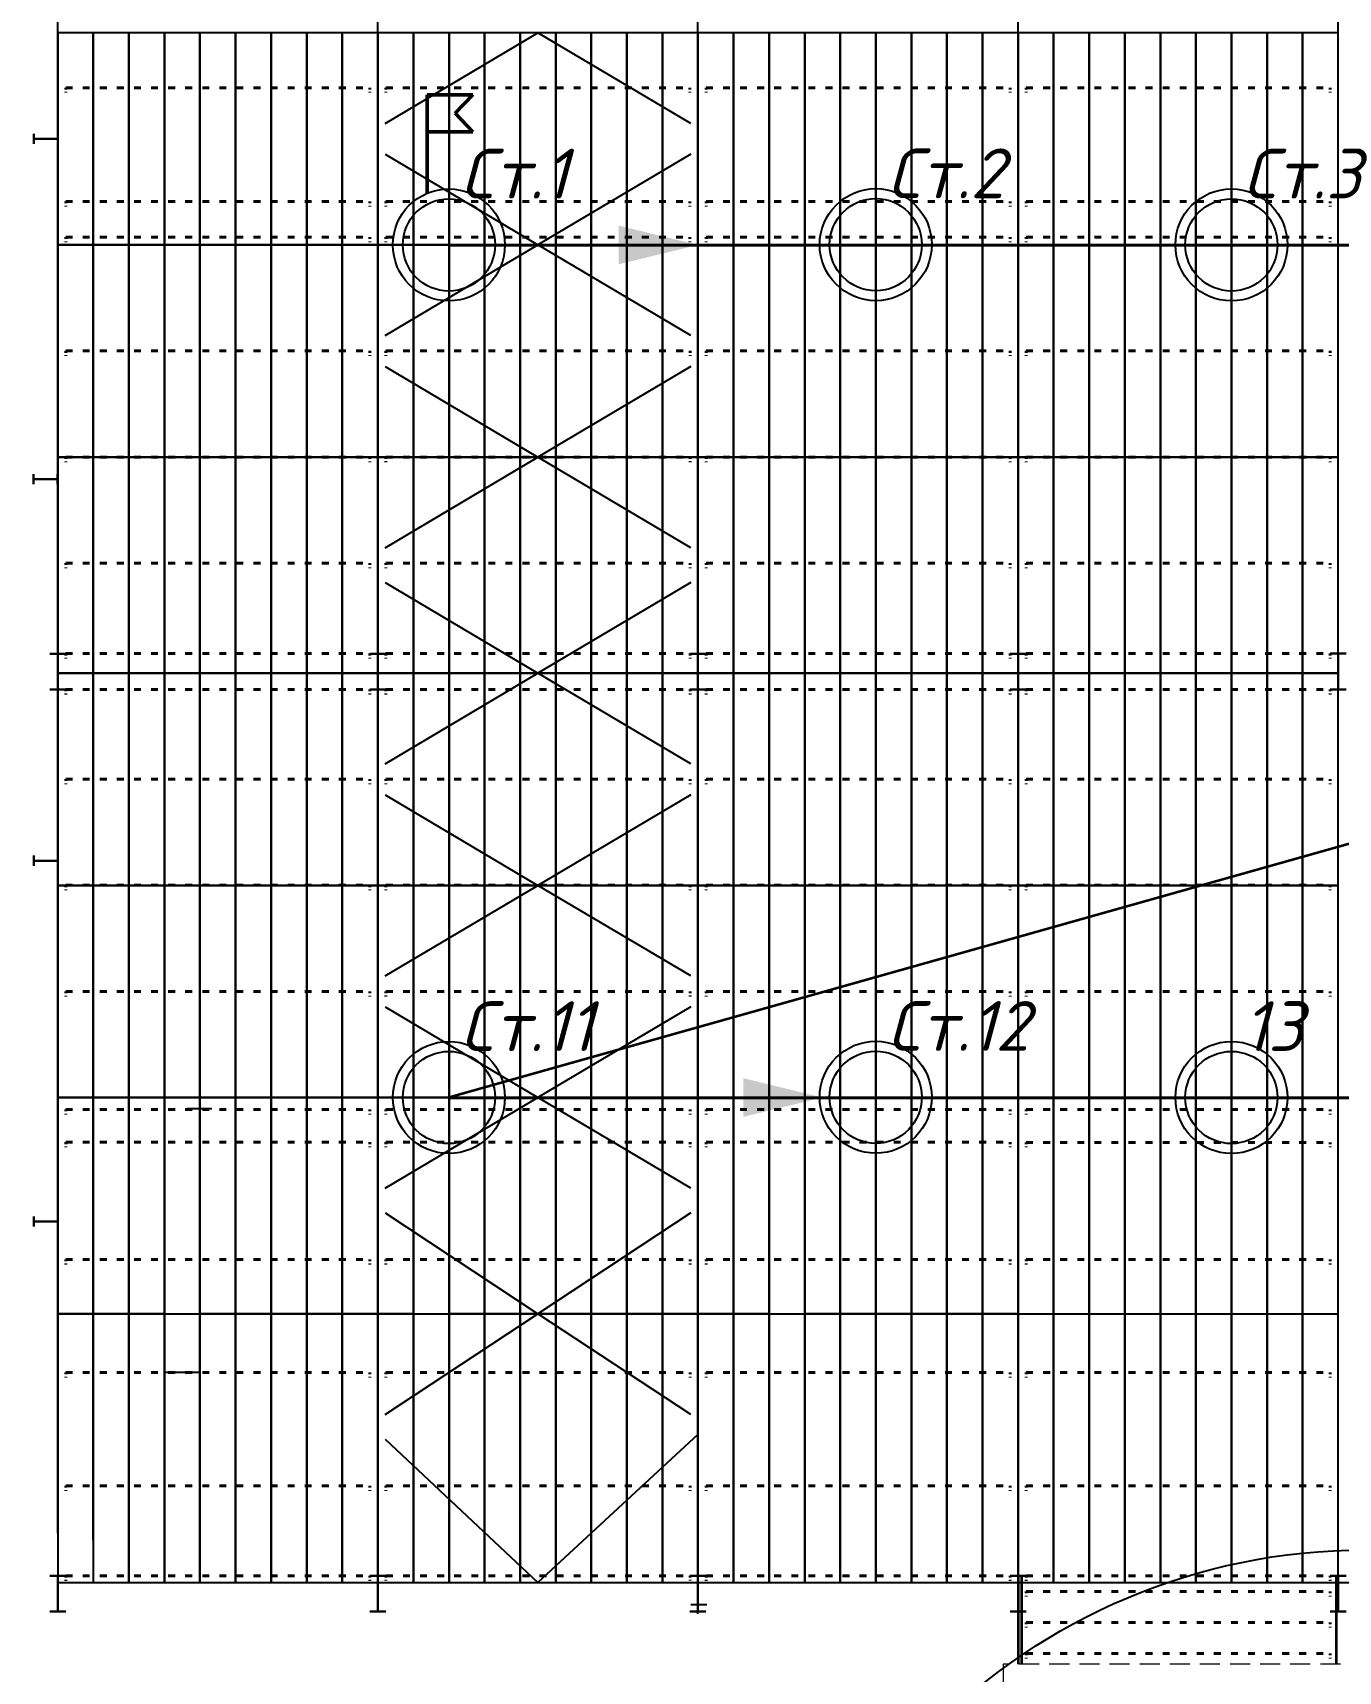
# Model space of a CAD drawing. Header units: millimetres. Extents: x -345369 to 252202, y 74562 to 424723.
# Drawn here: x -159929 to -150754, y 312250 to 323772 of the extents above; entities that cross this region are included whole.
import ezdxf

# ---------------------------------------------------------------- set-up
doc = ezdxf.new("R2010")
doc.units = ezdxf.units.MM
for name, pattern in [('_U_0428_U_0442_U_0440_U_01', [211.666721, 141.111135, -70.555586]), ('ACAD_ISO03W100', [30, 12, -18]), ('штриховая', [19.05, 12.7, -6.35])]:
    doc.linetypes.add(name, pattern=pattern)
doc.layers.add('калоны', color=7, linetype='Continuous', lineweight=40)
doc.styles.add('вано размеры', font='isocpeui.ttf', dxfattribs={"height": 250})
pattern_1 = [(45, (-275991.16, 217283.7), (-224.5064, 224.5064), [])]

# ---------------------------------------------------------------- blocks, each defined once
blk = doc.blocks.new('Kolona')
at = {"linetype": 'Continuous', "lineweight": 30, "ltscale": 2}
for p, q in [((-150, 335), (150, 335)), ((0, 335), (0, -335)), ((-150, -335), (150, -335))]:
    blk.add_line(p, q, dxfattribs=at)
blk = doc.blocks.new('прогон')
at = {"linetype": 'ACAD_ISO03W100', "lineweight": 40, "ltscale": 4}
blk.add_line((1277472, -5275), (1279609, -5275), dxfattribs=at)
at = {"linetype": 'ACAD_ISO03W100', "lineweight": 40}
for p, q in [((1277472, -5275), (1277472, -5310)), ((1279609, -5275), (1279609, -5310))]:
    blk.add_line(p, q, dxfattribs=at)
blk = doc.blocks.new('kolona3')
at = {"lineweight": 30, "ltscale": 2}
for p, q in [((-531, 371), (-531, 181)), ((-81, 371), (-81, 181)), ((-531, 276), (-81, 276))]:
    blk.add_line(p, q, dxfattribs=at)

msp = doc.modelspace()

# ---------------------------------------------------------------- hatches: boundary and pattern name
h = msp.add_hatch()
h.set_pattern_fill('ANSI31', color=256, scale=100)
h.set_pattern_definition(pattern_1)
h.paths.add_polyline_path([(-142506.42232, 304155.508429), (-158620.170139, 304155.508429, 0.0497521334), (-157543.838649, 302655.508429), (-143582.75381, 302655.508429, 0.0497521334)])
h.paths.add_polyline_path([(-133743.352686, 313817.223561), (-132743.352686, 314583.264363), (-132743.352686, 317583.264363), (-133743.352686, 318349.305164), (-133743.352686, 320188.299192), (-132743.352686, 320954.339994), (-132743.352686, 322454.339994), (-135405.345629, 322454.339994, -0.1162930115), (-135363.864354, 322278.403882, -0.79164429), (-136110.068866, 322102.467771), (-136110.068866, 319268.741637), (-137184.511957, 319268.741637), (-137184.511957, 316283.011202), (-136151.550142, 316283.011202, -1), (-135363.864354, 316283.011202, -0.4142135624), (-135757.707248, 315889.168308), (-135757.707248, 313826.318301), (-135591.41237, 313826.318301), (-135591.41237, 307017.508429, -0.0029574866), (-135592.238144, 306982.838448, 0.0501743726), (-133743.352686, 307201.745881)])
h.paths.add_polyline_path([(-133743.352686, 324720.380795), (-133743.352686, 331358.499835, 0.0537078485), (-135723.521938, 331576.977639), (-157066.332959, 331631.953316, 0.0221375216), (-157888.364863, 331589.791644, 0.0117613406), (-158170.391098, 331924.207015), (-169817.620527, 331924.207015, 0.3500198698), (-172219.901932, 329062.207015), (-172219.901932, 317404.621653), (-172219.901932, 316427.690677), (-170703.800547, 316427.690677), (-170703.807599, 325152.883337), (-170809.322717, 325152.885771, -0.9987050932), (-171677.753554, 325154.011037, -1.0012965857), (-170809.322717, 325152.885771), (-170703.807599, 325152.883337), (-170703.809546, 327562.207015, -0.3500198698), (-168301.528141, 330424.207015), (-137993.693775, 330424.207015, -0.3500198698), (-135591.41237, 327562.207015), (-135591.41237, 324401.336016), (-136110.068866, 324401.336016), (-136110.068866, 322454.339994, -0.6184180446), (-135405.345629, 322454.339994), (-132743.352686, 322454.339994), (-132743.352686, 323954.339994)])
h.paths.add_polyline_path([(-170703.800547, 316427.690677), (-172219.901932, 316427.690677), (-172219.901932, 316268.244922), (-170703.80042, 316269.461387)])
h.paths.add_polyline_path([(-170703.80042, 316269.461387), (-172219.901932, 316268.244922), (-172219.901932, 316154.086054), (-170703.800326, 316154.086054)])
h.paths.add_polyline_path([(-170703.800326, 316154.086054), (-172219.901932, 316154.086054), (-172219.901932, 316037.531373), (-170703.800232, 316037.531373)])
h.paths.add_polyline_path([(-170703.800232, 316037.531373), (-172219.901932, 316037.531373), (-172219.901932, 313003.617413), (-170703.79778, 313003.617413)])
h.paths.add_polyline_path([(-170703.79778, 313003.617413), (-172219.901932, 313003.617413), (-172219.901932, 312369.965376), (-170703.797268, 312369.965376)])
h.paths.add_polyline_path([(-170703.797268, 312369.965376), (-172219.901932, 312369.965376), (-172219.901932, 310800.751146, 0.0239190377), (-171611.931368, 310151.759859, -0.7116808819), (-170889.277616, 309901.454146), (-170703.795273, 309901.439335)])
h.paths.add_polyline_path([(-135801.186965, 316464.507693), (-134632.777874, 316464.507693), (-134632.777874, 317184.507693), (-135801.186965, 317184.507693)], flags=25)
h.paths.add_polyline_path([(-138049.978022, 316464.72317), (-136843.614386, 316464.72317), (-136843.614386, 317184.72317), (-138049.978022, 317184.72317)], flags=25)
h.paths.add_polyline_path([(-171637.729481, 322664.256404), (-170862.729481, 322664.256404), (-170703.101234, 323259.997132), (-171478.101234, 323259.997132)], flags=24)
h.paths.add_polyline_path([(-171125.831392, 320975.992863), (-171125.831392, 321800.992863), (-171721.57212, 321960.62111), (-171721.57212, 321135.62111)], flags=24)
h.paths.add_polyline_path([(-147328.342988, 330672.57077), (-147328.342988, 331497.57077), (-147924.083716, 331657.199017), (-147924.083716, 330832.199017)], flags=24)
h.paths.add_polyline_path([(-137025.344311, 330102.28139), (-136340.310081, 331025.984862), (-136723.733528, 331509.07352), (-137408.767759, 330585.370049)], flags=24)
h.paths.add_polyline_path([(-152296.062474, 331273.905016), (-151578.562474, 331273.905016), (-151355.082928, 332107.942035), (-152072.582928, 332107.942035)], flags=9)
h.paths.add_polyline_path([(-135801.186965, 322459.900373), (-134657.096056, 322459.900373), (-134657.096056, 323179.900373), (-135801.186965, 323179.900373)], flags=25)
h.paths.add_polyline_path([(-170973.804771, 313819.688725), (-170023.804771, 313819.688725), (-169864.176524, 314415.429454), (-170814.176524, 314415.429454)], flags=9)
h.paths.add_polyline_path([(-171607.878278, 312203.982339), (-170832.878278, 312203.982339), (-170673.250031, 312799.723067), (-171448.250031, 312799.723067)], flags=9)
h = msp.add_hatch()
h.set_pattern_fill('ANSI31', color=256, scale=100)
h.set_pattern_definition(pattern_1)
h.paths.add_polyline_path([(-132743.352686, 323954.339994), (-133743.352686, 324720.380795), (-133743.352686, 331358.499835, 0.0537078485), (-135723.521938, 331576.977639), (-157066.332959, 331631.953316, 0.0221375216), (-157888.364863, 331589.791644, 0.0117613406), (-158170.391098, 331924.207015), (-169817.620527, 331924.207015, 0.3500198698), (-172219.901932, 329062.207015), (-172219.901932, 317404.621653), (-172219.901932, 316427.690677), (-170703.800547, 316427.690677), (-170703.807599, 325152.883337), (-170809.322717, 325152.885771, -0.9987050932), (-171677.753554, 325154.011037, -1.0012965857), (-170809.322717, 325152.885771), (-170703.807599, 325152.883337), (-170703.809546, 327562.207015, -0.3500198698), (-168301.528141, 330424.207015), (-137993.693775, 330424.207015, -0.3500198698), (-135591.41237, 327562.207015), (-135591.41237, 324401.336016), (-137159.511957, 324401.336016), (-137184.511957, 324401.336016), (-137184.511957, 322278.61936), (-136151.550083, 322278.61936, -0.7914218161), (-135405.345629, 322454.339994), (-132743.352686, 322454.339994)])
h.paths.add_polyline_path([(-132743.352686, 320954.339994), (-132743.352686, 322454.339994), (-135405.345629, 322454.339994, -0.1162930115), (-135363.864354, 322278.403882, -0.8689317029), (-136136.205385, 322169.539815), (-137184.511957, 321873.914977), (-137184.511957, 316283.011202), (-136151.550142, 316283.011202, -1), (-135363.864354, 316283.011202, -0.4142135624), (-135757.707248, 315889.168308), (-135757.707248, 313826.318301), (-135591.41237, 313826.318301), (-135591.41237, 307017.508429, -0.0029574866), (-135592.238144, 306982.838448, 0.0501743726), (-133743.352686, 307201.745881), (-133743.352686, 313817.223561), (-132743.352686, 314583.264363), (-132743.352686, 317583.264363), (-133743.352686, 318349.305164), (-133743.352686, 320188.299192)])
h.paths.add_polyline_path([(-136136.205385, 322169.539815, -0.0702675152), (-136151.550083, 322278.61936), (-137184.511957, 322278.61936), (-137184.511957, 321873.914977)], flags=17)
h.paths.add_polyline_path([(-171637.729481, 322664.256404), (-170862.729481, 322664.256404), (-170703.101234, 323259.997132), (-171478.101234, 323259.997132)], flags=24)
h.paths.add_polyline_path([(-171125.831392, 320975.992863), (-171125.831392, 321800.992863), (-171721.57212, 321960.62111), (-171721.57212, 321135.62111)], flags=24)
h.paths.add_polyline_path([(-147328.342988, 330672.57077), (-147328.342988, 331497.57077), (-147924.083716, 331657.199017), (-147924.083716, 330832.199017)], flags=24)
h.paths.add_polyline_path([(-137025.344311, 330102.28139), (-136340.310081, 331025.984862), (-136723.733528, 331509.07352), (-137408.767759, 330585.370049)], flags=24)
h.paths.add_polyline_path([(-152296.062474, 331273.905016), (-151578.562474, 331273.905016), (-151355.082928, 332107.942035), (-152072.582928, 332107.942035)], flags=9)
h.paths.add_polyline_path([(-135801.186965, 322459.900373), (-134657.096056, 322459.900373), (-134657.096056, 323179.900373), (-135801.186965, 323179.900373)], flags=25)
h.paths.add_polyline_path([(-138049.978022, 322460.115851), (-137050.887113, 322460.115851), (-137050.887113, 323180.115851), (-138049.978022, 323180.115851)], flags=25)
h.paths.add_polyline_path([(-135923.702786, 314264.00398), (-134973.702786, 314264.00398), (-134814.074539, 314859.744708), (-135764.074539, 314859.744708)], flags=25)
h.paths.add_polyline_path([(-135801.186965, 316464.507693), (-134632.777874, 316464.507693), (-134632.777874, 317184.507693), (-135801.186965, 317184.507693)], flags=25)
h.paths.add_polyline_path([(-138049.978022, 316464.72317), (-136843.614386, 316464.72317), (-136843.614386, 317184.72317), (-138049.978022, 317184.72317)], flags=25)
at = {"lineweight": 25}
for points in [[(-155253.63312, 322280.213438), (-155809.90853, 322416.240818), (-155809.90853, 322144.186058)], [(-154378.373072, 316284.820757), (-154934.648482, 316420.848137), (-154934.648482, 316148.793378)]]:
    msp.add_hatch(color=7, dxfattribs=at).paths.add_polyline_path(points)

# ---------------------------------------------------------------- linework, layer by layer
for p, q in [((-153003.63312, 312874.834505), (-153003.63312, 325564.248716)), ((-150752.918378, 312875.032165), (-150753.653147, 325564.248716)), ((-157502.918343, 312874.439373), (-157503.635772, 325264.192268)), ((-159753.63312, 313220.759764), (-159753.63312, 325218.392536)), ((-155253.63312, 312874.636908), (-155253.63312, 325218.392536)), ((-157452.841987, 323134.879259), (-156377.978137, 323772.316665)), ((-155303.114286, 323134.879259), (-156377.978137, 323772.316665)), ((-157452.841987, 322917.764657), (-156377.978137, 322280.327251)), ((-155303.114286, 322917.764657), (-156377.978137, 322280.327251)), ((-157452.841987, 321642.889845), (-156377.978137, 322280.327251)), ((-155303.114286, 321642.889845), (-156377.978137, 322280.327251)), ((-157452.841987, 321425.775242), (-156377.978137, 320788.337836)), ((-155303.114286, 321425.775242), (-156377.978137, 320788.337836)), ((-157452.841987, 320150.90043), (-156377.978137, 320788.337836)), ((-155303.114286, 320150.90043), (-156377.978137, 320788.337836)), ((-157452.841987, 319906.179043), (-156377.978137, 319268.741637)), ((-155303.114286, 319906.179043), (-156377.978137, 319268.741637)), ((-157452.841987, 318631.304231), (-156377.978137, 319268.741637)), ((-155303.114286, 318631.304231), (-156377.978137, 319268.741637)), ((-157452.841987, 318414.303441), (-156377.978137, 317776.866035)), ((-155303.114286, 318414.303441), (-156377.978137, 317776.866035)), ((-157452.841987, 317139.428629), (-156377.978137, 317776.866035)), ((-155303.114286, 317139.428629), (-156377.978137, 317776.866035)), ((-157452.841987, 316922.314026), (-156377.978137, 316284.87662)), ((-155303.114286, 316922.314026), (-156377.978137, 316284.87662)), ((-157452.841987, 315647.439214), (-156377.978137, 316284.87662)), ((-155303.114286, 315647.439214), (-156377.978137, 316284.87662)), ((-157452.841987, 315474.284951), (-156377.978137, 314764.612107)), ((-155303.114286, 315474.284951), (-156377.978137, 314764.612107)), ((-159503.63312, 314764.498294), (-159753.63312, 314764.498294)), ((-159753.63312, 314764.498294), (-159753.63312, 312874.241713)), ((-159503.63312, 313171.998343), (-159503.63312, 314764.498294)), ((-159253.63312, 314764.498294), (-159503.63312, 314764.498294)), ((-159503.63312, 314764.498294), (-159503.63312, 312874.263668)), ((-159253.63312, 312874.285624), (-159253.63312, 314764.498294)), ((-159003.63312, 314764.498294), (-159253.63312, 314764.498294)), ((-159253.63312, 314764.498294), (-159253.63312, 312874.285624)), ((-159003.63312, 312874.307579), (-159003.63312, 314764.498294)), ((-159003.63312, 314764.498294), (-159003.63312, 312874.307579)), ((-158753.63312, 312874.329534), (-158753.63312, 314764.498294)), ((-158503.63312, 314764.498294), (-158753.63312, 314764.498294)), ((-158753.63312, 314764.498294), (-158753.63312, 312874.329534)), ((-158503.63312, 312874.351489), (-158503.63312, 314764.498294)), ((-158253.63312, 314764.498294), (-158503.63312, 314764.498294)), ((-158503.63312, 314764.498294), (-158503.63312, 312874.351489)), ((-158253.63312, 312874.373445), (-158253.63312, 314764.498294)), ((-158003.63312, 314764.498294), (-158253.63312, 314764.498294)), ((-158253.63312, 314764.498294), (-158253.63312, 312874.373445)), ((-158003.63312, 312874.3954), (-158003.63312, 314764.498294)), ((-157753.63312, 314764.498294), (-158003.63312, 314764.498294)), ((-158003.63312, 314764.498294), (-158003.63312, 312874.3954)), ((-157753.63312, 312874.417355), (-157753.63312, 314764.498294)), ((-157503.63312, 314764.498294), (-157753.63312, 314764.498294)), ((-157753.63312, 314764.498294), (-157753.63312, 312874.417355)), ((-157503.63312, 312874.43931), (-157503.63312, 314764.498294)), ((-157253.373072, 314764.628596), (-157503.373072, 314764.628596)), ((-157503.373072, 314764.628596), (-157503.373072, 312874.439333)), ((-157452.841987, 314054.939263), (-156377.978137, 314764.612107)), ((-157253.373072, 312874.461288), (-157253.373072, 314764.628596)), ((-157253.373072, 314764.628596), (-157253.373072, 312874.461288)), ((-157003.373072, 312874.483244), (-157003.373072, 314764.628596)), ((-156753.373072, 314764.628596), (-157003.373072, 314764.628596)), ((-157003.373072, 314764.628596), (-157003.373072, 312874.483244)), ((-156753.373072, 312874.505199), (-156753.373072, 314764.628596)), ((-156503.373072, 314764.628596), (-156753.373072, 314764.628596)), ((-156753.373072, 314764.628596), (-156753.373072, 312874.505199)), ((-156503.373072, 312874.527154), (-156503.373072, 314764.628596)), ((-156253.373072, 314764.628596), (-156503.373072, 314764.628596)), ((-156503.373072, 314764.628596), (-156503.373072, 312874.527154)), ((-155303.114286, 314054.939263), (-156377.978137, 314764.612107)), ((-156253.373072, 312874.549109), (-156253.373072, 314764.628596)), ((-156003.373072, 314764.628596), (-156253.373072, 314764.628596)), ((-156253.373072, 314764.628596), (-156253.373072, 312874.549109)), ((-156003.373072, 312874.571065), (-156003.373072, 314764.628596)), ((-155753.373072, 314764.628596), (-156003.373072, 314764.628596)), ((-156003.373072, 314764.628596), (-156003.373072, 312874.571065)), ((-155753.373072, 312874.59302), (-155753.373072, 314764.628596)), ((-155503.373072, 314764.628596), (-155753.373072, 314764.628596)), ((-155753.373072, 314764.628596), (-155753.373072, 312874.59302)), ((-155503.373072, 312874.614975), (-155503.373072, 314764.628596)), ((-155253.373072, 314764.628596), (-155503.373072, 314764.628596)), ((-155503.373072, 314764.628596), (-155503.373072, 312874.614975)), ((-155253.373072, 312874.636931), (-155253.373072, 314764.628596)), ((-155003.373072, 314764.498294), (-155253.373072, 314764.498294)), ((-155253.373072, 314764.498294), (-155253.373072, 312874.636931)), ((-155003.373072, 312874.658886), (-155003.373072, 314764.498294)), ((-154753.373072, 314764.498294), (-155003.373072, 314764.498294)), ((-155003.373072, 314764.498294), (-155003.373072, 312874.658886)), ((-154753.373072, 312874.680841), (-154753.373072, 314764.498294)), ((-154753.373072, 314764.498294), (-154753.373072, 312874.680841)), ((-154503.373072, 312874.702796), (-154503.373072, 314764.498294)), ((-154253.373072, 314764.498294), (-154503.373072, 314764.498294)), ((-154503.373072, 314764.498294), (-154503.373072, 312874.702796)), ((-154253.373072, 312874.724752), (-154253.373072, 314764.498294)), ((-154003.373072, 314764.498294), (-154253.373072, 314764.498294)), ((-154253.373072, 314764.498294), (-154253.373072, 312874.724752)), ((-154003.373072, 312874.746707), (-154003.373072, 314764.498294)), ((-153753.373072, 314764.498294), (-154003.373072, 314764.498294)), ((-154003.373072, 314764.498294), (-154003.373072, 312874.746707)), ((-153753.373072, 312874.768662), (-153753.373072, 314764.498294)), ((-153503.373072, 314764.498294), (-153753.373072, 314764.498294)), ((-153753.373072, 314764.498294), (-153753.373072, 312874.768662)), ((-153503.373072, 312874.790617), (-153503.373072, 314764.498294)), ((-153253.373072, 314764.498294), (-153503.373072, 314764.498294)), ((-153503.373072, 314764.498294), (-153503.373072, 312874.790617)), ((-153253.373072, 312874.812573), (-153253.373072, 314764.498294)), ((-153003.373072, 314764.498294), (-153253.373072, 314764.498294)), ((-153253.373072, 314764.498294), (-153253.373072, 312874.812573)), ((-153003.63312, 314764.498294), (-153003.63312, 312874.834505)), ((-153003.373072, 312874.834528), (-153003.373072, 314764.498294)), ((-152753.63312, 312874.85646), (-152753.63312, 314764.498294)), ((-152753.63312, 314764.498294), (-152753.63312, 312874.85646)), ((-152503.63312, 312874.878415), (-152503.63312, 314764.498294)), ((-152503.63312, 314764.498294), (-152503.63312, 312874.878415)), ((-152253.63312, 312874.900371), (-152253.63312, 314764.498294)), ((-152253.63312, 314764.498294), (-152253.63312, 312874.900371)), ((-152003.63312, 312874.922326), (-152003.63312, 314764.498294)), ((-152003.63312, 314764.498294), (-152003.63312, 312874.922326)), ((-151753.63312, 312874.944281), (-151753.63312, 314764.498294)), ((-151753.63312, 314764.498294), (-151753.63312, 312874.944281)), ((-151503.63312, 312874.966237), (-151503.63312, 314764.498294)), ((-151503.63312, 314764.498294), (-151503.63312, 312874.966237)), ((-151253.63312, 312874.988192), (-151253.63312, 314764.498294)), ((-151253.63312, 314764.498294), (-151253.63312, 312874.988192)), ((-151003.63312, 312875.010147), (-151003.63312, 314764.498294)), ((-151003.63312, 314764.498294), (-151003.63312, 312875.010147)), ((-150753.63312, 312875.032102), (-150753.63312, 314764.498294)), ((-158753.63312, 314350.118382), (-159003.63312, 314350.118382)), ((-157452.841987, 313881.785), (-156377.953163, 312874.577742)), ((-155253.63312, 313914.454663), (-156377.953163, 312874.577742)), ((-159753.63312, 312874.241713), (-144003.63312, 312874.241713)), ((-157503.63312, 312730.749212), (-157503.63312, 312842.431354)), ((-153003.63312, 312730.749212), (-153003.63312, 312842.431354)), ((-150753.63312, 312730.749212), (-150753.63312, 312842.431354)), ((-155253.63312, 312654.695699), (-155253.63312, 312766.377841))]:
    msp.add_line(p, q, dxfattribs=at)
at = {"lineweight": 40}
for p, q in [((-157003.373072, 322278.61936), (-135749.401609, 322278.61936)), ((-157003.373072, 316283.011202), (-135757.707248, 316283.011202))]:
    msp.add_line(p, q, dxfattribs=at)
at = {"lineweight": 35}
for p, q in [((-135749.401609, 322278.61936), (-157003.373072, 316284.951058)), ((-153003.63312, 312920.748343), (-153003.63312, 312300.423976)), ((-153003.63312, 312891.998343), (-153003.63312, 312300.423976)), ((-152978.63312, 312916.998343), (-152978.63312, 312300.423976)), ((-150767.53242, 312921.998343), (-150767.53242, 312300.423976))]:
    msp.add_line(p, q, dxfattribs=at)
at = {"color": 1}
msp.add_line((-158671.133721, 316206.232441), (-158842.323278, 316206.232441), dxfattribs=at)
at = {"linetype": '_U_0428_U_0442_U_0440_U_01', "lineweight": 20}
for p, q in [((-153109.511957, 312300.423976), (-153109.511957, 309801.327368)), ((-148409.511957, 312300.423976), (-153109.511957, 312300.423976))]:
    msp.add_line(p, q, dxfattribs=at)
at = {"lineweight": 25}
for points in [[(-159503.63312, 322280.213438), (-159503.63312, 323772.202853), (-159753.63312, 323772.202853), (-159753.63312, 322280.213438)], [(-159253.63312, 322280.213438), (-159253.63312, 323772.202853), (-159503.63312, 323772.202853), (-159503.63312, 322280.213438)], [(-159003.63312, 322280.213438), (-159003.63312, 323772.202853), (-159253.63312, 323772.202853), (-159253.63312, 322280.213438)], [(-158753.63312, 322280.213438), (-158753.63312, 323772.202853), (-159003.63312, 323772.202853), (-159003.63312, 322280.213438)], [(-158503.63312, 322280.213438), (-158503.63312, 323772.202853), (-158753.63312, 323772.202853), (-158753.63312, 322280.213438)], [(-158253.63312, 322280.213438), (-158253.63312, 323772.202853), (-158503.63312, 323772.202853), (-158503.63312, 322280.213438)], [(-158003.63312, 322280.213438), (-158003.63312, 323772.202853), (-158253.63312, 323772.202853), (-158253.63312, 322280.213438)], [(-157753.63312, 322280.213438), (-157753.63312, 323772.202853), (-158003.63312, 323772.202853), (-158003.63312, 322280.213438)], [(-157503.63312, 322280.213438), (-157503.63312, 323772.202853), (-157753.63312, 323772.202853), (-157753.63312, 322280.213438)], [(-157253.373072, 322280.343739), (-157253.373072, 323772.333154), (-157503.373072, 323772.333154), (-157503.373072, 322280.343739)], [(-157003.373072, 322280.343739), (-157003.373072, 323772.333154), (-157253.373072, 323772.333154), (-157253.373072, 322280.343739)], [(-156753.373072, 322280.343739), (-156753.373072, 323772.333154), (-157003.373072, 323772.333154), (-157003.373072, 322280.343739)], [(-156503.373072, 322280.343739), (-156503.373072, 323772.333154), (-156753.373072, 323772.333154), (-156753.373072, 322280.343739)], [(-156253.373072, 322280.343739), (-156253.373072, 323772.333154), (-156503.373072, 323772.333154), (-156503.373072, 322280.343739)], [(-156003.373072, 322280.343739), (-156003.373072, 323772.333154), (-156253.373072, 323772.333154), (-156253.373072, 322280.343739)], [(-155753.373072, 322280.343739), (-155753.373072, 323772.333154), (-156003.373072, 323772.333154), (-156003.373072, 322280.343739)], [(-155503.373072, 322280.343739), (-155503.373072, 323772.333154), (-155753.373072, 323772.333154), (-155753.373072, 322280.343739)], [(-155253.373072, 322280.343739), (-155253.373072, 323772.333154), (-155503.373072, 323772.333154), (-155503.373072, 322280.343739)], [(-155003.373072, 322280.213438), (-155003.373072, 323772.202853), (-155253.373072, 323772.202853), (-155253.373072, 322280.213438)], [(-154753.373072, 322280.213438), (-154753.373072, 323772.202853), (-155003.373072, 323772.202853), (-155003.373072, 322280.213438)], [(-154503.373072, 322280.213438), (-154503.373072, 323772.202853), (-154753.373072, 323772.202853), (-154753.373072, 322280.213438)], [(-154253.373072, 322280.213438), (-154253.373072, 323772.202853), (-154503.373072, 323772.202853), (-154503.373072, 322280.213438)], [(-154003.373072, 322280.213438), (-154003.373072, 323772.202853), (-154253.373072, 323772.202853), (-154253.373072, 322280.213438)], [(-153753.373072, 322280.213438), (-153753.373072, 323772.202853), (-154003.373072, 323772.202853), (-154003.373072, 322280.213438)], [(-153503.373072, 322280.213438), (-153503.373072, 323772.202853), (-153753.373072, 323772.202853), (-153753.373072, 322280.213438)], [(-153253.373072, 322280.213438), (-153253.373072, 323772.202853), (-153503.373072, 323772.202853), (-153503.373072, 322280.213438)], [(-153003.373072, 322280.213438), (-153003.373072, 323772.202853), (-153253.373072, 323772.202853), (-153253.373072, 322280.213438)], [(-152753.63312, 322280.213438), (-152753.63312, 323772.202853), (-153003.63312, 323772.202853), (-153003.63312, 322280.213438)], [(-152503.63312, 322280.213438), (-152503.63312, 323772.202853), (-152753.63312, 323772.202853), (-152753.63312, 322280.213438)], [(-152253.63312, 322280.213438), (-152253.63312, 323772.202853), (-152503.63312, 323772.202853), (-152503.63312, 322280.213438)], [(-152003.63312, 322280.213438), (-152003.63312, 323772.202853), (-152253.63312, 323772.202853), (-152253.63312, 322280.213438)], [(-151753.63312, 322280.213438), (-151753.63312, 323772.202853), (-152003.63312, 323772.202853), (-152003.63312, 322280.213438)], [(-151503.63312, 322280.213438), (-151503.63312, 323772.202853), (-151753.63312, 323772.202853), (-151753.63312, 322280.213438)], [(-151253.63312, 322280.213438), (-151253.63312, 323772.202853), (-151503.63312, 323772.202853), (-151503.63312, 322280.213438)], [(-151003.63312, 322280.213438), (-151003.63312, 323772.202853), (-151253.63312, 323772.202853), (-151253.63312, 322280.213438)], [(-150753.63312, 322280.213438), (-150753.63312, 323772.202853), (-151003.63312, 323772.202853), (-151003.63312, 322280.213438)], [(-159503.63312, 320788.224023), (-159503.63312, 322280.213438), (-159753.63312, 322280.213438), (-159753.63312, 320788.224023)], [(-159253.63312, 320788.224023), (-159253.63312, 322280.213438), (-159503.63312, 322280.213438), (-159503.63312, 320788.224023)], [(-159003.63312, 320788.224023), (-159003.63312, 322280.213438), (-159253.63312, 322280.213438), (-159253.63312, 320788.224023)], [(-158753.63312, 320788.224023), (-158753.63312, 322280.213438), (-159003.63312, 322280.213438), (-159003.63312, 320788.224023)], [(-158503.63312, 320788.224023), (-158503.63312, 322280.213438), (-158753.63312, 322280.213438), (-158753.63312, 320788.224023)], [(-158253.63312, 320788.224023), (-158253.63312, 322280.213438), (-158503.63312, 322280.213438), (-158503.63312, 320788.224023)], [(-158003.63312, 320788.224023), (-158003.63312, 322280.213438), (-158253.63312, 322280.213438), (-158253.63312, 320788.224023)], [(-157753.63312, 320788.224023), (-157753.63312, 322280.213438), (-158003.63312, 322280.213438), (-158003.63312, 320788.224023)], [(-157503.63312, 320788.224023), (-157503.63312, 322280.213438), (-157753.63312, 322280.213438), (-157753.63312, 320788.224023)], [(-157253.373072, 320788.354325), (-157253.373072, 322280.343739), (-157503.373072, 322280.343739), (-157503.373072, 320788.354325)], [(-157003.373072, 320788.354325), (-157003.373072, 322280.343739), (-157253.373072, 322280.343739), (-157253.373072, 320788.354325)], [(-156753.373072, 320788.354325), (-156753.373072, 322280.343739), (-157003.373072, 322280.343739), (-157003.373072, 320788.354325)], [(-156503.373072, 320788.354325), (-156503.373072, 322280.343739), (-156753.373072, 322280.343739), (-156753.373072, 320788.354325)], [(-156253.373072, 320788.354325), (-156253.373072, 322280.343739), (-156503.373072, 322280.343739), (-156503.373072, 320788.354325)], [(-156003.373072, 320788.354325), (-156003.373072, 322280.343739), (-156253.373072, 322280.343739), (-156253.373072, 320788.354325)], [(-155753.373072, 320788.354325), (-155753.373072, 322280.343739), (-156003.373072, 322280.343739), (-156003.373072, 320788.354325)], [(-155503.373072, 320788.354325), (-155503.373072, 322280.343739), (-155753.373072, 322280.343739), (-155753.373072, 320788.354325)], [(-155253.373072, 320788.354325), (-155253.373072, 322280.343739), (-155503.373072, 322280.343739), (-155503.373072, 320788.354325)], [(-155003.373072, 320788.224023), (-155003.373072, 322280.213438), (-155253.373072, 322280.213438), (-155253.373072, 320788.224023)], [(-154753.373072, 320788.224023), (-154753.373072, 322280.213438), (-155003.373072, 322280.213438), (-155003.373072, 320788.224023)], [(-154503.373072, 320788.224023), (-154503.373072, 322280.213438), (-154753.373072, 322280.213438), (-154753.373072, 320788.224023)], [(-154253.373072, 320788.224023), (-154253.373072, 322280.213438), (-154503.373072, 322280.213438), (-154503.373072, 320788.224023)], [(-154003.373072, 320788.224023), (-154003.373072, 322280.213438), (-154253.373072, 322280.213438), (-154253.373072, 320788.224023)], [(-153753.373072, 320788.224023), (-153753.373072, 322280.213438), (-154003.373072, 322280.213438), (-154003.373072, 320788.224023)], [(-153503.373072, 320788.224023), (-153503.373072, 322280.213438), (-153753.373072, 322280.213438), (-153753.373072, 320788.224023)], [(-153253.373072, 320788.224023), (-153253.373072, 322280.213438), (-153503.373072, 322280.213438), (-153503.373072, 320788.224023)], [(-153003.373072, 320788.224023), (-153003.373072, 322280.213438), (-153253.373072, 322280.213438), (-153253.373072, 320788.224023)], [(-152753.63312, 320788.224023), (-152753.63312, 322280.213438), (-153003.63312, 322280.213438), (-153003.63312, 320788.224023)], [(-152503.63312, 320788.224023), (-152503.63312, 322280.213438), (-152753.63312, 322280.213438), (-152753.63312, 320788.224023)], [(-152253.63312, 320788.224023), (-152253.63312, 322280.213438), (-152503.63312, 322280.213438), (-152503.63312, 320788.224023)], [(-152003.63312, 320788.224023), (-152003.63312, 322280.213438), (-152253.63312, 322280.213438), (-152253.63312, 320788.224023)], [(-151753.63312, 320788.224023), (-151753.63312, 322280.213438), (-152003.63312, 322280.213438), (-152003.63312, 320788.224023)], [(-151503.63312, 320788.224023), (-151503.63312, 322280.213438), (-151753.63312, 322280.213438), (-151753.63312, 320788.224023)], [(-151253.63312, 320788.224023), (-151253.63312, 322280.213438), (-151503.63312, 322280.213438), (-151503.63312, 320788.224023)], [(-151003.63312, 320788.224023), (-151003.63312, 322280.213438), (-151253.63312, 322280.213438), (-151253.63312, 320788.224023)], [(-150753.63312, 320788.224023), (-150753.63312, 322280.213438), (-151003.63312, 322280.213438), (-151003.63312, 320788.224023)], [(-159503.63312, 319268.741637), (-159503.63312, 320788.224023), (-159753.63312, 320788.224023), (-159753.63312, 319268.741637)], [(-159253.63312, 319268.741637), (-159253.63312, 320788.224023), (-159503.63312, 320788.224023), (-159503.63312, 319268.741637)], [(-159003.63312, 319268.741637), (-159003.63312, 320788.224023), (-159253.63312, 320788.224023), (-159253.63312, 319268.741637)], [(-158753.63312, 319268.741637), (-158753.63312, 320788.224023), (-159003.63312, 320788.224023), (-159003.63312, 319268.741637)], [(-158503.63312, 319268.741637), (-158503.63312, 320788.224023), (-158753.63312, 320788.224023), (-158753.63312, 319268.741637)], [(-158253.63312, 319268.741637), (-158253.63312, 320788.224023), (-158503.63312, 320788.224023), (-158503.63312, 319268.741637)], [(-158003.63312, 319268.741637), (-158003.63312, 320788.224023), (-158253.63312, 320788.224023), (-158253.63312, 319268.741637)], [(-157753.63312, 319268.741637), (-157753.63312, 320788.224023), (-158003.63312, 320788.224023), (-158003.63312, 319268.741637)], [(-157503.63312, 319268.741637), (-157503.63312, 320788.224023), (-157753.63312, 320788.224023), (-157753.63312, 319268.741637)], [(-157253.373072, 319268.871938), (-157253.373072, 320788.354325), (-157503.373072, 320788.354325), (-157503.373072, 319268.871938)], [(-157003.373072, 319268.871938), (-157003.373072, 320788.354325), (-157253.373072, 320788.354325), (-157253.373072, 319268.871938)], [(-156753.373072, 319268.871938), (-156753.373072, 320788.354325), (-157003.373072, 320788.354325), (-157003.373072, 319268.871938)], [(-156503.373072, 319268.871938), (-156503.373072, 320788.354325), (-156753.373072, 320788.354325), (-156753.373072, 319268.871938)], [(-156253.373072, 319268.871938), (-156253.373072, 320788.354325), (-156503.373072, 320788.354325), (-156503.373072, 319268.871938)], [(-156003.373072, 319268.871938), (-156003.373072, 320788.354325), (-156253.373072, 320788.354325), (-156253.373072, 319268.871938)], [(-155753.373072, 319268.871938), (-155753.373072, 320788.354325), (-156003.373072, 320788.354325), (-156003.373072, 319268.871938)], [(-155503.373072, 319268.871938), (-155503.373072, 320788.354325), (-155753.373072, 320788.354325), (-155753.373072, 319268.871938)], [(-155253.373072, 319268.871938), (-155253.373072, 320788.354325), (-155503.373072, 320788.354325), (-155503.373072, 319268.871938)], [(-155003.373072, 319268.741637), (-155003.373072, 320788.224023), (-155253.373072, 320788.224023), (-155253.373072, 319268.741637)], [(-154753.373072, 319268.741637), (-154753.373072, 320788.224023), (-155003.373072, 320788.224023), (-155003.373072, 319268.741637)], [(-154503.373072, 319268.741637), (-154503.373072, 320788.224023), (-154753.373072, 320788.224023), (-154753.373072, 319268.741637)], [(-154253.373072, 319268.741637), (-154253.373072, 320788.224023), (-154503.373072, 320788.224023), (-154503.373072, 319268.741637)], [(-154003.373072, 319268.741637), (-154003.373072, 320788.224023), (-154253.373072, 320788.224023), (-154253.373072, 319268.741637)], [(-153753.373072, 319268.741637), (-153753.373072, 320788.224023), (-154003.373072, 320788.224023), (-154003.373072, 319268.741637)], [(-153503.373072, 319268.741637), (-153503.373072, 320788.224023), (-153753.373072, 320788.224023), (-153753.373072, 319268.741637)], [(-153253.373072, 319268.741637), (-153253.373072, 320788.224023), (-153503.373072, 320788.224023), (-153503.373072, 319268.741637)], [(-153003.373072, 319268.741637), (-153003.373072, 320788.224023), (-153253.373072, 320788.224023), (-153253.373072, 319268.741637)], [(-152753.63312, 319268.741637), (-152753.63312, 320788.224023), (-153003.63312, 320788.224023), (-153003.63312, 319268.741637)], [(-152503.63312, 319268.741637), (-152503.63312, 320788.224023), (-152753.63312, 320788.224023), (-152753.63312, 319268.741637)], [(-152253.63312, 319268.741637), (-152253.63312, 320788.224023), (-152503.63312, 320788.224023), (-152503.63312, 319268.741637)], [(-152003.63312, 319268.741637), (-152003.63312, 320788.224023), (-152253.63312, 320788.224023), (-152253.63312, 319268.741637)], [(-151753.63312, 319268.741637), (-151753.63312, 320788.224023), (-152003.63312, 320788.224023), (-152003.63312, 319268.741637)], [(-151503.63312, 319268.741637), (-151503.63312, 320788.224023), (-151753.63312, 320788.224023), (-151753.63312, 319268.741637)], [(-151253.63312, 319268.741637), (-151253.63312, 320788.224023), (-151503.63312, 320788.224023), (-151503.63312, 319268.741637)], [(-151003.63312, 319268.741637), (-151003.63312, 320788.224023), (-151253.63312, 320788.224023), (-151253.63312, 319268.741637)], [(-150753.63312, 319268.741637), (-150753.63312, 320788.224023), (-151003.63312, 320788.224023), (-151003.63312, 319268.741637)], [(-159503.63312, 317776.752222), (-159503.63312, 319268.741637), (-159753.63312, 319268.741637), (-159753.63312, 317776.752222)], [(-159253.63312, 317776.752222), (-159253.63312, 319268.741637), (-159503.63312, 319268.741637), (-159503.63312, 317776.752222)], [(-159003.63312, 317776.752222), (-159003.63312, 319268.741637), (-159253.63312, 319268.741637), (-159253.63312, 317776.752222)], [(-158753.63312, 317776.752222), (-158753.63312, 319268.741637), (-159003.63312, 319268.741637), (-159003.63312, 317776.752222)], [(-158503.63312, 317776.752222), (-158503.63312, 319268.741637), (-158753.63312, 319268.741637), (-158753.63312, 317776.752222)], [(-158253.63312, 317776.752222), (-158253.63312, 319268.741637), (-158503.63312, 319268.741637), (-158503.63312, 317776.752222)], [(-158003.63312, 317776.752222), (-158003.63312, 319268.741637), (-158253.63312, 319268.741637), (-158253.63312, 317776.752222)], [(-157753.63312, 317776.752222), (-157753.63312, 319268.741637), (-158003.63312, 319268.741637), (-158003.63312, 317776.752222)], [(-157503.63312, 317776.752222), (-157503.63312, 319268.741637), (-157753.63312, 319268.741637), (-157753.63312, 317776.752222)], [(-157253.373072, 317776.882523), (-157253.373072, 319268.871938), (-157503.373072, 319268.871938), (-157503.373072, 317776.882523)], [(-157003.373072, 317776.882523), (-157003.373072, 319268.871938), (-157253.373072, 319268.871938), (-157253.373072, 317776.882523)], [(-156753.373072, 317776.882523), (-156753.373072, 319268.871938), (-157003.373072, 319268.871938), (-157003.373072, 317776.882523)], [(-156503.373072, 317776.882523), (-156503.373072, 319268.871938), (-156753.373072, 319268.871938), (-156753.373072, 317776.882523)], [(-156253.373072, 317776.882523), (-156253.373072, 319268.871938), (-156503.373072, 319268.871938), (-156503.373072, 317776.882523)], [(-156003.373072, 317776.882523), (-156003.373072, 319268.871938), (-156253.373072, 319268.871938), (-156253.373072, 317776.882523)], [(-155753.373072, 317776.882523), (-155753.373072, 319268.871938), (-156003.373072, 319268.871938), (-156003.373072, 317776.882523)], [(-155503.373072, 317776.882523), (-155503.373072, 319268.871938), (-155753.373072, 319268.871938), (-155753.373072, 317776.882523)], [(-155253.373072, 317776.882523), (-155253.373072, 319268.871938), (-155503.373072, 319268.871938), (-155503.373072, 317776.882523)], [(-155003.373072, 317776.752222), (-155003.373072, 319268.741637), (-155253.373072, 319268.741637), (-155253.373072, 317776.752222)], [(-154753.373072, 317776.752222), (-154753.373072, 319268.741637), (-155003.373072, 319268.741637), (-155003.373072, 317776.752222)], [(-154503.373072, 317776.752222), (-154503.373072, 319268.741637), (-154753.373072, 319268.741637), (-154753.373072, 317776.752222)], [(-154253.373072, 317776.752222), (-154253.373072, 319268.741637), (-154503.373072, 319268.741637), (-154503.373072, 317776.752222)], [(-154003.373072, 317776.752222), (-154003.373072, 319268.741637), (-154253.373072, 319268.741637), (-154253.373072, 317776.752222)], [(-153753.373072, 317776.752222), (-153753.373072, 319268.741637), (-154003.373072, 319268.741637), (-154003.373072, 317776.752222)], [(-153503.373072, 317776.752222), (-153503.373072, 319268.741637), (-153753.373072, 319268.741637), (-153753.373072, 317776.752222)], [(-153253.373072, 317776.752222), (-153253.373072, 319268.741637), (-153503.373072, 319268.741637), (-153503.373072, 317776.752222)], [(-153003.373072, 317776.752222), (-153003.373072, 319268.741637), (-153253.373072, 319268.741637), (-153253.373072, 317776.752222)], [(-152753.63312, 317776.752222), (-152753.63312, 319268.741637), (-153003.63312, 319268.741637), (-153003.63312, 317776.752222)], [(-152503.63312, 317776.752222), (-152503.63312, 319268.741637), (-152753.63312, 319268.741637), (-152753.63312, 317776.752222)], [(-152253.63312, 317776.752222), (-152253.63312, 319268.741637), (-152503.63312, 319268.741637), (-152503.63312, 317776.752222)], [(-152003.63312, 317776.752222), (-152003.63312, 319268.741637), (-152253.63312, 319268.741637), (-152253.63312, 317776.752222)], [(-151753.63312, 317776.752222), (-151753.63312, 319268.741637), (-152003.63312, 319268.741637), (-152003.63312, 317776.752222)], [(-151503.63312, 317776.752222), (-151503.63312, 319268.741637), (-151753.63312, 319268.741637), (-151753.63312, 317776.752222)], [(-151253.63312, 317776.752222), (-151253.63312, 319268.741637), (-151503.63312, 319268.741637), (-151503.63312, 317776.752222)], [(-151003.63312, 317776.752222), (-151003.63312, 319268.741637), (-151253.63312, 319268.741637), (-151253.63312, 317776.752222)], [(-150753.63312, 317776.752222), (-150753.63312, 319268.741637), (-151003.63312, 319268.741637), (-151003.63312, 317776.752222)], [(-159503.63312, 316284.762807), (-159503.63312, 317776.752222), (-159753.63312, 317776.752222), (-159753.63312, 316284.762807)], [(-159253.63312, 316284.762807), (-159253.63312, 317776.752222), (-159503.63312, 317776.752222), (-159503.63312, 316284.762807)], [(-159003.63312, 316284.762807), (-159003.63312, 317776.752222), (-159253.63312, 317776.752222), (-159253.63312, 316284.762807)], [(-158753.63312, 316284.762807), (-158753.63312, 317776.752222), (-159003.63312, 317776.752222), (-159003.63312, 316284.762807)], [(-158503.63312, 316284.762807), (-158503.63312, 317776.752222), (-158753.63312, 317776.752222), (-158753.63312, 316284.762807)], [(-158253.63312, 316284.762807), (-158253.63312, 317776.752222), (-158503.63312, 317776.752222), (-158503.63312, 316284.762807)], [(-158003.63312, 316284.762807), (-158003.63312, 317776.752222), (-158253.63312, 317776.752222), (-158253.63312, 316284.762807)], [(-157753.63312, 316284.762807), (-157753.63312, 317776.752222), (-158003.63312, 317776.752222), (-158003.63312, 316284.762807)], [(-157503.63312, 316284.762807), (-157503.63312, 317776.752222), (-157753.63312, 317776.752222), (-157753.63312, 316284.762807)], [(-157253.373072, 316284.893109), (-157253.373072, 317776.882523), (-157503.373072, 317776.882523), (-157503.373072, 316284.893109)], [(-157003.373072, 316284.893109), (-157003.373072, 317776.882523), (-157253.373072, 317776.882523), (-157253.373072, 316284.893109)], [(-156753.373072, 316284.893109), (-156753.373072, 317776.882523), (-157003.373072, 317776.882523), (-157003.373072, 316284.893109)], [(-156503.373072, 316284.893109), (-156503.373072, 317776.882523), (-156753.373072, 317776.882523), (-156753.373072, 316284.893109)], [(-156253.373072, 316284.893109), (-156253.373072, 317776.882523), (-156503.373072, 317776.882523), (-156503.373072, 316284.893109)], [(-156003.373072, 316284.893109), (-156003.373072, 317776.882523), (-156253.373072, 317776.882523), (-156253.373072, 316284.893109)], [(-155753.373072, 316284.893109), (-155753.373072, 317776.882523), (-156003.373072, 317776.882523), (-156003.373072, 316284.893109)], [(-155503.373072, 316284.893109), (-155503.373072, 317776.882523), (-155753.373072, 317776.882523), (-155753.373072, 316284.893109)], [(-155253.373072, 316284.893109), (-155253.373072, 317776.882523), (-155503.373072, 317776.882523), (-155503.373072, 316284.893109)], [(-155003.373072, 316284.762807), (-155003.373072, 317776.752222), (-155253.373072, 317776.752222), (-155253.373072, 316284.762807)], [(-154753.373072, 316284.762807), (-154753.373072, 317776.752222), (-155003.373072, 317776.752222), (-155003.373072, 316284.762807)], [(-154503.373072, 316284.762807), (-154503.373072, 317776.752222), (-154753.373072, 317776.752222), (-154753.373072, 316284.762807)], [(-154253.373072, 316284.762807), (-154253.373072, 317776.752222), (-154503.373072, 317776.752222), (-154503.373072, 316284.762807)], [(-154003.373072, 316284.762807), (-154003.373072, 317776.752222), (-154253.373072, 317776.752222), (-154253.373072, 316284.762807)], [(-153753.373072, 316284.762807), (-153753.373072, 317776.752222), (-154003.373072, 317776.752222), (-154003.373072, 316284.762807)], [(-153503.373072, 316284.762807), (-153503.373072, 317776.752222), (-153753.373072, 317776.752222), (-153753.373072, 316284.762807)], [(-153253.373072, 316284.762807), (-153253.373072, 317776.752222), (-153503.373072, 317776.752222), (-153503.373072, 316284.762807)], [(-153003.373072, 316284.762807), (-153003.373072, 317776.752222), (-153253.373072, 317776.752222), (-153253.373072, 316284.762807)], [(-152753.63312, 316284.762807), (-152753.63312, 317776.752222), (-153003.63312, 317776.752222), (-153003.63312, 316284.762807)], [(-152503.63312, 316284.762807), (-152503.63312, 317776.752222), (-152753.63312, 317776.752222), (-152753.63312, 316284.762807)], [(-152253.63312, 316284.762807), (-152253.63312, 317776.752222), (-152503.63312, 317776.752222), (-152503.63312, 316284.762807)], [(-152003.63312, 316284.762807), (-152003.63312, 317776.752222), (-152253.63312, 317776.752222), (-152253.63312, 316284.762807)], [(-151753.63312, 316284.762807), (-151753.63312, 317776.752222), (-152003.63312, 317776.752222), (-152003.63312, 316284.762807)], [(-151503.63312, 316284.762807), (-151503.63312, 317776.752222), (-151753.63312, 317776.752222), (-151753.63312, 316284.762807)], [(-151253.63312, 316284.762807), (-151253.63312, 317776.752222), (-151503.63312, 317776.752222), (-151503.63312, 316284.762807)], [(-151003.63312, 316284.762807), (-151003.63312, 317776.752222), (-151253.63312, 317776.752222), (-151253.63312, 316284.762807)], [(-150753.63312, 316284.762807), (-150753.63312, 317776.752222), (-151003.63312, 317776.752222), (-151003.63312, 316284.762807)], [(-159503.63312, 314764.498294), (-159503.63312, 316284.762807), (-159753.63312, 316284.762807), (-159753.63312, 314764.498294)], [(-159253.63312, 314764.498294), (-159253.63312, 316284.762807), (-159503.63312, 316284.762807), (-159503.63312, 314764.498294)], [(-159003.63312, 314764.498294), (-159003.63312, 316284.762807), (-159253.63312, 316284.762807), (-159253.63312, 314764.498294)], [(-158753.63312, 314764.498294), (-158753.63312, 316284.762807), (-159003.63312, 316284.762807), (-159003.63312, 314764.498294)], [(-158503.63312, 314764.498294), (-158503.63312, 316284.762807), (-158753.63312, 316284.762807), (-158753.63312, 314764.498294)], [(-158253.63312, 314764.498294), (-158253.63312, 316284.762807), (-158503.63312, 316284.762807), (-158503.63312, 314764.498294)], [(-158003.63312, 314764.498294), (-158003.63312, 316284.762807), (-158253.63312, 316284.762807), (-158253.63312, 314764.498294)], [(-157753.63312, 314764.498294), (-157753.63312, 316284.762807), (-158003.63312, 316284.762807), (-158003.63312, 314764.498294)], [(-157503.63312, 314764.498294), (-157503.63312, 316284.762807), (-157753.63312, 316284.762807), (-157753.63312, 314764.498294)], [(-157253.373072, 314764.628596), (-157253.373072, 316284.893109), (-157503.373072, 316284.893109), (-157503.373072, 314764.628596)], [(-157003.373072, 314764.628596), (-157003.373072, 316284.893109), (-157253.373072, 316284.893109), (-157253.373072, 314764.628596)], [(-156753.373072, 314764.628596), (-156753.373072, 316284.893109), (-157003.373072, 316284.893109), (-157003.373072, 314764.628596)], [(-156503.373072, 314764.628596), (-156503.373072, 316284.893109), (-156753.373072, 316284.893109), (-156753.373072, 314764.628596)], [(-156253.373072, 314764.628596), (-156253.373072, 316284.893109), (-156503.373072, 316284.893109), (-156503.373072, 314764.628596)], [(-156003.373072, 314764.628596), (-156003.373072, 316284.893109), (-156253.373072, 316284.893109), (-156253.373072, 314764.628596)], [(-155753.373072, 314764.628596), (-155753.373072, 316284.893109), (-156003.373072, 316284.893109), (-156003.373072, 314764.628596)], [(-155503.373072, 314764.628596), (-155503.373072, 316284.893109), (-155753.373072, 316284.893109), (-155753.373072, 314764.628596)], [(-155253.373072, 314764.628596), (-155253.373072, 316284.893109), (-155503.373072, 316284.893109), (-155503.373072, 314764.628596)], [(-155003.373072, 314764.498294), (-155003.373072, 316284.762807), (-155253.373072, 316284.762807), (-155253.373072, 314764.498294)], [(-154753.373072, 314764.498294), (-154753.373072, 316284.762807), (-155003.373072, 316284.762807), (-155003.373072, 314764.498294)], [(-154503.373072, 314764.498294), (-154503.373072, 316284.762807), (-154753.373072, 316284.762807), (-154753.373072, 314764.498294)], [(-154253.373072, 314764.498294), (-154253.373072, 316284.762807), (-154503.373072, 316284.762807), (-154503.373072, 314764.498294)], [(-154003.373072, 314764.498294), (-154003.373072, 316284.762807), (-154253.373072, 316284.762807), (-154253.373072, 314764.498294)], [(-153753.373072, 314764.498294), (-153753.373072, 316284.762807), (-154003.373072, 316284.762807), (-154003.373072, 314764.498294)], [(-153503.373072, 314764.498294), (-153503.373072, 316284.762807), (-153753.373072, 316284.762807), (-153753.373072, 314764.498294)], [(-153253.373072, 314764.498294), (-153253.373072, 316284.762807), (-153503.373072, 316284.762807), (-153503.373072, 314764.498294)], [(-153003.373072, 314764.498294), (-153003.373072, 316284.762807), (-153253.373072, 316284.762807), (-153253.373072, 314764.498294)], [(-152753.63312, 314764.498294), (-152753.63312, 316284.762807), (-153003.63312, 316284.762807), (-153003.63312, 314764.498294)], [(-152503.63312, 314764.498294), (-152503.63312, 316284.762807), (-152753.63312, 316284.762807), (-152753.63312, 314764.498294)], [(-152253.63312, 314764.498294), (-152253.63312, 316284.762807), (-152503.63312, 316284.762807), (-152503.63312, 314764.498294)], [(-152003.63312, 314764.498294), (-152003.63312, 316284.762807), (-152253.63312, 316284.762807), (-152253.63312, 314764.498294)], [(-151753.63312, 314764.498294), (-151753.63312, 316284.762807), (-152003.63312, 316284.762807), (-152003.63312, 314764.498294)], [(-151503.63312, 314764.498294), (-151503.63312, 316284.762807), (-151753.63312, 316284.762807), (-151753.63312, 314764.498294)], [(-151253.63312, 314764.498294), (-151253.63312, 316284.762807), (-151503.63312, 316284.762807), (-151503.63312, 314764.498294)], [(-151003.63312, 314764.498294), (-151003.63312, 316284.762807), (-151253.63312, 316284.762807), (-151253.63312, 314764.498294)], [(-150753.63312, 314764.498294), (-150753.63312, 316284.762807), (-151003.63312, 316284.762807), (-151003.63312, 314764.498294)]]:
    msp.add_lwpolyline(points, close=True, dxfattribs=at)
at = {"color": 7}
for centre, radius in [((-157004.057314, 322280.327251), 393.842894), ((-154004.079262, 322282.078856), 393.842894), ((-151504.079262, 322280.327251), 393.842894), ((-157004.057314, 322280.327251), 324.153596), ((-154004.079262, 322282.078856), 324.153596), ((-151504.079262, 322280.327251), 324.153596), ((-157004.057314, 316284.93457), 393.842894), ((-154004.079262, 316286.686175), 393.842894), ((-151504.079262, 316284.93457), 393.842894), ((-157004.057314, 316284.93457), 324.153596), ((-154004.079262, 316286.686175), 324.153596), ((-151504.079262, 316284.93457), 324.153596)]:
    msp.add_circle(centre, radius, dxfattribs=at)
at = {"lineweight": 25}
msp.add_circle((-150565.220663, 308802.200869, -16.739657), 4301.125177, dxfattribs=at)
at = {"linetype": 'штриховая', "ltscale": 300}
msp.add_arc((-165136.588871, 316827.083039), 9300, 177.0838669334, 304.5981665595, dxfattribs=at)
at = {"layer": 'Defpoints'}
for p, q in [((-159753.63312, 312730.749212), (-159753.63312, 312842.431354)), ((-155192.106361, 312717.915487), (-155303.428042, 312717.915487))]:
    msp.add_line(p, q, dxfattribs=at)
at = {"layer": 'калоны', "color": 7, "lineweight": 50, "ltscale": 20}
for p, q in [((-157155.784385, 322643.770785), (-157155.784385, 323336.335852)), ((-157155.784385, 323336.335852), (-156835.784385, 323336.335852)), ((-156835.784385, 323336.335852), (-156960.064175, 323206.526418)), ((-156835.784385, 323076.716984), (-156960.064175, 323206.526418)), ((-157155.784385, 323076.716984), (-156835.784385, 323076.716984))]:
    msp.add_line(p, q, dxfattribs=at)

# ---------------------------------------------------------------- block references
at = {"lineweight": 25}
for p in [(-1437169.020004, 328661.063266), (-1434919.020004, 328661.063266), (-1432669.020004, 328661.063266), (-1430419.020004, 328661.063266), (-1437169.020004, 327860.263266), (-1434919.020004, 327860.263266), (-1432669.020004, 327860.263266), (-1430419.020004, 327860.263266), (-1437169.020004, 327609.013266), (-1434919.020004, 327609.013266), (-1432669.020004, 327609.013266), (-1430419.020004, 327609.013266), (-1437169.020004, 326809.441467), (-1434918.36502, 326809.55528), (-1432669.020004, 326809.441467), (-1430419.020004, 326809.441467), (-1437169.020004, 326063.44676), (-1434918.36502, 326063.560572), (-1432669.020004, 326063.44676), (-1430419.020004, 326063.44676), (-1437169.020004, 325317.452052), (-1434918.36502, 325317.565865), (-1432669.020004, 325317.452052), (-1430419.020004, 325317.452052), (-1437169.020004, 324681.089729), (-1434918.36502, 324681.203541), (-1432669.020004, 324681.089729), (-1430419.020004, 324681.089729), (-1437169.020004, 324429.839729), (-1434918.36502, 324429.953541), (-1432669.020004, 324429.839729), (-1430419.020004, 324429.839729), (-1437169.020004, 323797.969666), (-1434918.36502, 323798.083479), (-1432669.020004, 323797.969666), (-1430419.020004, 323797.969666), (-1437169.020004, 323051.974959), (-1434918.36502, 323052.088771), (-1432669.020004, 323051.974959), (-1430419.020004, 323051.974959), (-1437169.020004, 322305.980251), (-1434918.36502, 322306.094064), (-1432669.020004, 322305.980251), (-1430419.020004, 322305.980251), (-1437169.020004, 321475.703976), (-1434918.502709, 321475.834292), (-1432669.020004, 321475.834292), (-1430419.020004, 321475.60486), (-1437169.020004, 321244.718025), (-1434918.502709, 321244.848341), (-1432669.020004, 321244.848341), (-1430419.020004, 321244.618909), (-1437169.020004, 320421.591094), (-1434918.502709, 320421.72141), (-1432669.020004, 320421.72141), (-1430419.020004, 320421.491978), (-1437169.020004, 319625.341118), (-1434918.502709, 319625.471435), (-1432669.020004, 319625.471435), (-1430419.020004, 319625.242003), (-1437169.020004, 318829.091143), (-1434918.502709, 318829.221459), (-1432669.020004, 318829.221459), (-1430419.020004, 318828.992027), (-1437169.020004, 318197.22108), (-1434918.36502, 318197.334893), (-1432669.020004, 318197.22108), (-1430419.020004, 318197.22108), (-1430419.020004, 318086.236375), (-1430419.020004, 317867.973084), (-1430419.020004, 317649.709792)]:
    msp.add_blockref('прогон', p, dxfattribs=at)
at = {"lineweight": 25, "xscale": 0.375, "yscale": 0.375, "zscale": 0.375}
for p in [(-159723.10771, 322922.810916), (-159723.531255, 320529.301722), (-159723.10771, 317846.770344), (-159723.10771, 315308.770342)]:
    msp.add_blockref('kolona3', p, dxfattribs=at)
at = {"lineweight": 30, "xscale": -0.375, "yscale": 0.375, "zscale": 0.375, "rotation": 180}
for p in [(-159753.63312, 319280.241992), (-159753.63312, 312796.373343)]:
    msp.add_blockref('Kolona', p, dxfattribs=at)
at = {"lineweight": 25, "xscale": -0.375, "yscale": 0.375, "zscale": 0.375, "rotation": 180}
for p in [(-157503.288705, 319280.241992), (-155253.63312, 319280.241992), (-153003.63312, 319280.241992), (-150753.265124, 319280.502586), (-157503.63312, 312796.373343), (-155253.63312, 312796.373343), (-153003.63312, 312796.373343), (-150753.63312, 312796.373343)]:
    msp.add_blockref('Kolona', p, dxfattribs=at)

# ---------------------------------------------------------------- texts
at = {"color": 7, "lineweight": 25, "char_height": 350, "width": 4550.24356133, "attachment_point": 1, "style": 'вано размеры'}
for s, insert in [('Ст.1', (-156922.764304, 322956.823742)), ('Ст.2', (-153922.786252, 322958.575347)), ('Ст.3', (-151422.786252, 322956.823742)), ('Ст.12', (-153922.786252, 316963.182666)), ('Ст.11', (-156922.764304, 316961.431061)), ('13', (-151422.786252, 316961.431061))]:
    msp.add_mtext(s, dxfattribs=dict(at, insert=insert))

doc.saveas('drawing.dxf')
